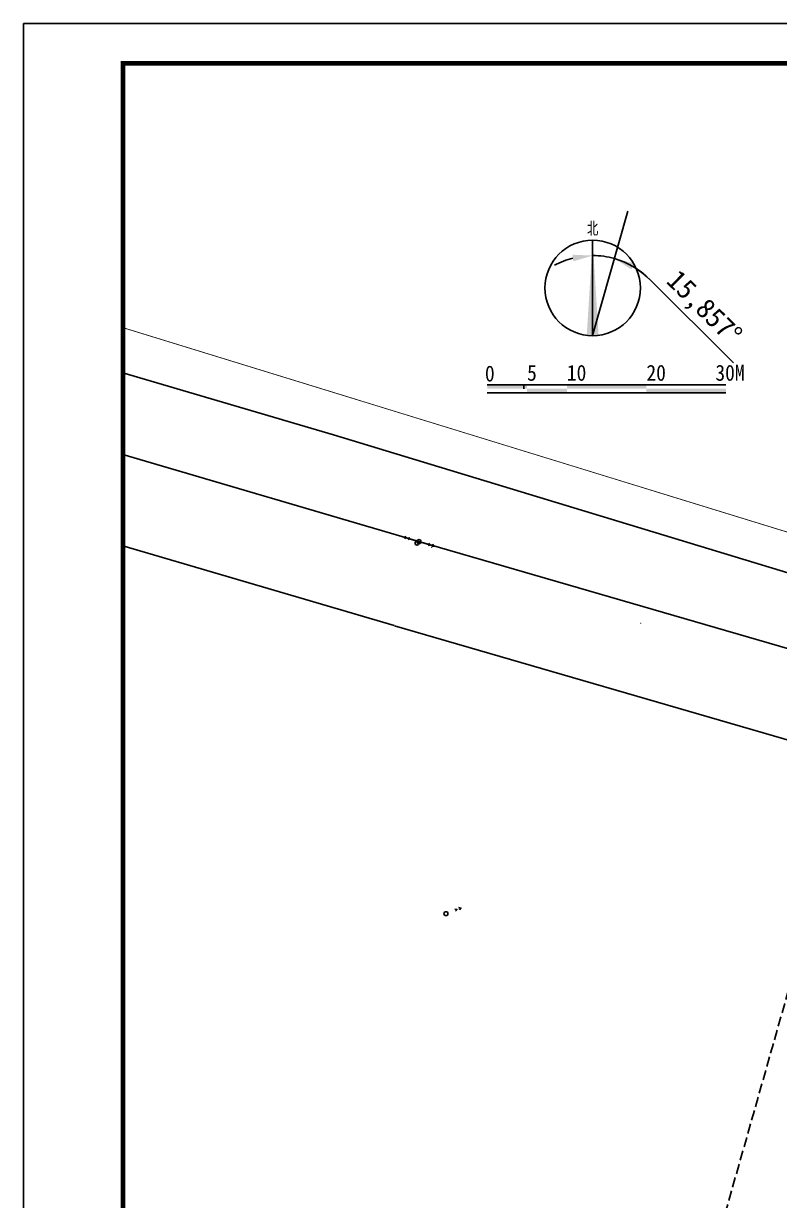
# Model space of a CAD drawing. Header units: millimetres. Extents: x 221342 to 221936, y -165780 to -165359.
# Drawn here: x 221341.7 to 221436.7, y -165507.1 to -165359.3 of the extents above; entities that cross this region are included whole.
import ezdxf
from ezdxf.enums import TextEntityAlignment as Align

# ---------------------------------------------------------------- set-up
doc = ezdxf.new("R2010")
doc.units = ezdxf.units.MM
doc.linetypes.add('DASH', pattern=[0.35, 0.25, -0.1])
for name, color, linetype in [('biao1', 5, 'Continuous'), ('COLUMN', 220, 'Continuous'), ('NOTH', 3, 'Continuous'), ('PUB_DIM', 3, 'Continuous'), ('TK', 3, 'Continuous'), ('zt-道路', 240, 'Continuous'), ('屋脊线', 7, 'ByLayer'), ('管线及附属设施', 4, 'Continuous'), ('轴网标注', 240, 'Continuous')]:
    doc.layers.add(name, color=color, linetype=linetype)
doc.layers.add('地形图', color=250, linetype='Continuous', lineweight=13)
doc.styles.add('-仿宋_GB2312', font='', dxfattribs={"width": 0.8})
doc.styles.add('-黑体', font='', dxfattribs={"width": 0.7})
doc.styles.add('_HZTXT', font='txt.shx', dxfattribs={"width": 0.8, "bigfont": 'HZTXT.shx'})
doc.styles.add('DIM', font='txt')
doc.styles.add('dim_font', font='SIMPLEX.shx', dxfattribs={"width": 0.8})
doc.styles.get('-仿宋_GB2312').set_extended_font_data('FangSong_GB2312')
doc.styles.get('-黑体').set_extended_font_data('SimHei')
doc.dimstyles.new('AXIS150', dxfattribs={"dimscale": 1.5, "dimtxt": 300, "dimasz": 1, "dimexe": 250, "dimexo": 300, "dimgap": 150, "dimtad": 1, "dimdec": 0, "dimtxsty": 'dim_font', "dimblk": '_DIMX', "dimblk1": '_DIMX', "dimblk2": '_DIMX', "dimcen": 2.5, "dimse1": 1, "dimse2": 1, "dimclrt": 9, "dimazin": 3, "dimtfac": 1, "dimtdec": 0, "dimtix": 1, "dimtmove": 2, "dimatfit": 3, "dimldrblk": '_DIMX'})
doc.dimstyles.get("Standard").update_dxf_attribs({"dimtxt": 2.5, "dimasz": 2.5, "dimexe": 1.25, "dimexo": 0.625, "dimtad": 1, "dimtxsty": 'Standard', "dimcen": 2.5, "dimazin": 3, "dimtfac": 1, "dimtmove": 0, "dimatfit": 3})

# ---------------------------------------------------------------- blocks, each defined once
blk = doc.blocks.new('DBLOCK1')
at = {"layer": '管线及附属设施', "color": 4}
for points in [[(516739.836727, 382893.4046), (516739.834675, 382893.394992), (516739.833894, 382893.385199)], [(516739.836727, 382893.4046), (516739.833894, 382893.385199), (516739.834399, 382893.375387)], [(516739.836727, 382893.4046), (516739.834399, 382893.375387), (516739.83618, 382893.365725)], [(516739.836727, 382893.4046), (516739.83618, 382893.365725), (516739.839207, 382893.356378)], [(516739.836727, 382893.4046), (516739.919845, 382893.458464), (516739.910051, 382893.459245)], [(516739.836727, 382893.4046), (516739.910051, 382893.459245), (516739.900239, 382893.45874)], [(516739.836727, 382893.4046), (516739.900239, 382893.45874), (516739.890577, 382893.456959)], [(516739.836727, 382893.4046), (516739.929453, 382893.456413), (516739.919845, 382893.458464)], [(516739.836727, 382893.4046), (516739.890577, 382893.456959), (516739.881231, 382893.453932)], [(516739.836727, 382893.4046), (516739.938711, 382893.453124), (516739.929453, 382893.456413)], [(516739.836727, 382893.4046), (516739.881231, 382893.453932), (516739.872359, 382893.449711)], [(516739.836727, 382893.4046), (516739.94746, 382893.448655), (516739.938711, 382893.453124)], [(516739.836727, 382893.4046), (516739.872359, 382893.449711), (516739.864114, 382893.444368)], [(516739.836727, 382893.4046), (516739.955552, 382893.443083), (516739.94746, 382893.448655)], [(516739.836727, 382893.4046), (516739.864114, 382893.444368), (516739.856637, 382893.437994)], [(516739.836727, 382893.4046), (516739.962846, 382893.436502), (516739.955552, 382893.443083)], [(516739.836727, 382893.4046), (516739.856637, 382893.437994), (516739.850056, 382893.430699)], [(516739.836727, 382893.4046), (516739.96922, 382893.429025), (516739.962846, 382893.436502)], [(516739.836727, 382893.4046), (516739.850056, 382893.430699), (516739.844484, 382893.422608)], [(516739.836727, 382893.4046), (516739.974563, 382893.42078), (516739.96922, 382893.429025)], [(516739.836727, 382893.4046), (516739.844484, 382893.422608), (516739.840015, 382893.413858)], [(516739.836727, 382893.4046), (516739.978784, 382893.411908), (516739.974563, 382893.42078)], [(516739.836727, 382893.4046), (516739.840015, 382893.413858), (516739.836727, 382893.4046)], [(516739.836727, 382893.4046), (516739.981811, 382893.402562), (516739.978784, 382893.411908)], [(516739.836727, 382893.4046), (516739.839207, 382893.356378), (516739.843428, 382893.347507)], [(516739.836727, 382893.4046), (516739.843428, 382893.347507), (516739.848771, 382893.339262)], [(516739.836727, 382893.4046), (516739.848771, 382893.339262), (516739.855145, 382893.331785)], [(516739.836727, 382893.4046), (516739.855145, 382893.331785), (516739.86244, 382893.325204)], [(516739.836727, 382893.4046), (516739.86244, 382893.325204), (516739.870531, 382893.319632)], [(516739.836727, 382893.4046), (516739.870531, 382893.319632), (516739.879281, 382893.315163)], [(516739.836727, 382893.4046), (516739.879281, 382893.315163), (516739.888539, 382893.311874)], [(516739.836727, 382893.4046), (516739.888539, 382893.311874), (516739.898147, 382893.309822)], [(516739.836727, 382893.4046), (516739.898147, 382893.309822), (516739.90794, 382893.309042)], [(516739.836727, 382893.4046), (516739.90794, 382893.309042), (516739.917752, 382893.309547)], [(516739.836727, 382893.4046), (516739.917752, 382893.309547), (516739.927414, 382893.311328)], [(516739.836727, 382893.4046), (516739.927414, 382893.311328), (516739.936761, 382893.314355)], [(516739.836727, 382893.4046), (516739.936761, 382893.314355), (516739.945632, 382893.318576)], [(516739.836727, 382893.4046), (516739.945632, 382893.318576), (516739.953877, 382893.323919)], [(516739.836727, 382893.4046), (516739.953877, 382893.323919), (516739.961354, 382893.330293)], [(516739.836727, 382893.4046), (516739.961354, 382893.330293), (516739.967935, 382893.337587)], [(516739.836727, 382893.4046), (516739.967935, 382893.337587), (516739.973508, 382893.345679)], [(516739.836727, 382893.4046), (516739.973508, 382893.345679), (516739.977976, 382893.354428)], [(516739.836727, 382893.4046), (516739.977976, 382893.354428), (516739.981265, 382893.363686)], [(516739.836727, 382893.4046), (516739.981265, 382893.363686), (516739.983317, 382893.373294)], [(516739.836727, 382893.4046), (516739.983317, 382893.373294), (516739.984097, 382893.383088)], [(516739.836727, 382893.4046), (516739.984097, 382893.383088), (516739.983592, 382893.3929)], [(516739.836727, 382893.4046), (516739.983592, 382893.3929), (516739.981811, 382893.402562)]]:
    blk.add_solid(points, dxfattribs=at)
blk = doc.blocks.new('604')
at = {"layer": '管线及附属设施', "color": 4, "linetype": 'Continuous'}
blk.add_circle((0, 0), 0.25, dxfattribs=at)
blk = doc.blocks.new('511101')
at = {"layer": '管线及附属设施', "color": 4, "linetype": 'Continuous', "flags": 128}
for points in [[(1.24, 0.15), (1.5, 0), (1.24, -0.15)], [(1.74, 0.15), (2, 0), (1.74, -0.15)]]:
    blk.add_lwpolyline(points, dxfattribs=at)
blk = doc.blocks.new('DBLOCK16')
at = {"layer": '管线及附属设施', "color": 4}
for points in [[(516713.570482, 382902.933006), (516713.568346, 382902.923416), (516713.56748, 382902.91363)], [(516713.570482, 382902.933006), (516713.56748, 382902.91363), (516713.567899, 382902.903814)], [(516713.570482, 382902.933006), (516713.567899, 382902.903814), (516713.569596, 382902.894137)], [(516713.570482, 382902.933006), (516713.569596, 382902.894137), (516713.572541, 382902.884764)], [(516713.570482, 382902.933006), (516713.654066, 382902.986141), (516713.64428, 382902.987007)], [(516713.570482, 382902.933006), (516713.64428, 382902.987007), (516713.634464, 382902.986588)], [(516713.570482, 382902.933006), (516713.634464, 382902.986588), (516713.624787, 382902.984891)], [(516713.570482, 382902.933006), (516713.663656, 382902.984006), (516713.654066, 382902.986141)], [(516713.570482, 382902.933006), (516713.624787, 382902.984891), (516713.615414, 382902.981946)], [(516713.570482, 382902.933006), (516713.672884, 382902.980636), (516713.663656, 382902.984006)], [(516713.570482, 382902.933006), (516713.615414, 382902.981946), (516713.606506, 382902.977803)], [(516713.570482, 382902.933006), (516713.681595, 382902.976092), (516713.672884, 382902.980636)], [(516713.570482, 382902.933006), (516713.606506, 382902.977803), (516713.598215, 382902.972532)], [(516713.570482, 382902.933006), (516713.689637, 382902.970449), (516713.681595, 382902.976092)], [(516713.570482, 382902.933006), (516713.598215, 382902.972532), (516713.590683, 382902.966224)], [(516713.570482, 382902.933006), (516713.696874, 382902.963804), (516713.689637, 382902.970449)], [(516713.570482, 382902.933006), (516713.590683, 382902.966224), (516713.584039, 382902.958987)], [(516713.570482, 382902.933006), (516713.703182, 382902.956272), (516713.696874, 382902.963804)], [(516713.570482, 382902.933006), (516713.584039, 382902.958987), (516713.578396, 382902.950945)], [(516713.570482, 382902.933006), (516713.708452, 382902.947981), (516713.703182, 382902.956272)], [(516713.570482, 382902.933006), (516713.578396, 382902.950945), (516713.573851, 382902.942235)], [(516713.570482, 382902.933006), (516713.712596, 382902.939073), (516713.708452, 382902.947981)], [(516713.570482, 382902.933006), (516713.573851, 382902.942235), (516713.570482, 382902.933006)], [(516713.570482, 382902.933006), (516713.715541, 382902.9297), (516713.712596, 382902.939073)], [(516713.570482, 382902.933006), (516713.572541, 382902.884764), (516713.576685, 382902.875856)], [(516713.570482, 382902.933006), (516713.576685, 382902.875856), (516713.581955, 382902.867565)], [(516713.570482, 382902.933006), (516713.581955, 382902.867565), (516713.588263, 382902.860033)], [(516713.570482, 382902.933006), (516713.588263, 382902.860033), (516713.5955, 382902.853389)], [(516713.570482, 382902.933006), (516713.5955, 382902.853389), (516713.603543, 382902.847746)], [(516713.570482, 382902.933006), (516713.603543, 382902.847746), (516713.612253, 382902.843201)], [(516713.570482, 382902.933006), (516713.612253, 382902.843201), (516713.621481, 382902.839832)], [(516713.570482, 382902.933006), (516713.621481, 382902.839832), (516713.631071, 382902.837696)], [(516713.570482, 382902.933006), (516713.631071, 382902.837696), (516713.640857, 382902.83683)], [(516713.570482, 382902.933006), (516713.640857, 382902.83683), (516713.650673, 382902.837249)], [(516713.570482, 382902.933006), (516713.650673, 382902.837249), (516713.66035, 382902.838946)], [(516713.570482, 382902.933006), (516713.66035, 382902.838946), (516713.669723, 382902.841891)], [(516713.570482, 382902.933006), (516713.669723, 382902.841891), (516713.678631, 382902.846035)], [(516713.570482, 382902.933006), (516713.678631, 382902.846035), (516713.686922, 382902.851305)], [(516713.570482, 382902.933006), (516713.686922, 382902.851305), (516713.694454, 382902.857613)], [(516713.570482, 382902.933006), (516713.694454, 382902.857613), (516713.701099, 382902.86485)], [(516713.570482, 382902.933006), (516713.701099, 382902.86485), (516713.706741, 382902.872893)], [(516713.570482, 382902.933006), (516713.706741, 382902.872893), (516713.711286, 382902.881603)], [(516713.570482, 382902.933006), (516713.711286, 382902.881603), (516713.714655, 382902.890832)], [(516713.570482, 382902.933006), (516713.714655, 382902.890832), (516713.716791, 382902.900421)], [(516713.570482, 382902.933006), (516713.716791, 382902.900421), (516713.717657, 382902.910208)], [(516713.570482, 382902.933006), (516713.717657, 382902.910208), (516713.717238, 382902.920023)], [(516713.570482, 382902.933006), (516713.717238, 382902.920023), (516713.715541, 382902.9297)]]:
    blk.add_solid(points, dxfattribs=at)
blk = doc.blocks.new('511301')
at = {"layer": '管线及附属设施', "color": 4, "linetype": 'Continuous', "flags": 128}
for points in [[(2, 0), (0.25, 0)], [(1.24, 0.15), (1.5, 0), (1.24, -0.15)], [(1.74, 0.15), (2, 0), (1.74, -0.15)]]:
    blk.add_lwpolyline(points, dxfattribs=at)
blk = doc.blocks.new('_DIMX')
blk.add_line((-150, 0), (150, 0))
at = {"const_width": 50}
blk.add_lwpolyline([(-70, -70), (70, 70)], dxfattribs=at)
blk = doc.blocks.new('*D141')
at = {"layer": 'Defpoints', "color": 0, "linetype": 'Continuous', "transparency": 16777216}
for p in [(221496.5, -165456.12), (221428.71, -165655.33), (221439.34, -165658.35)]:
    blk.add_point(p, dxfattribs=at)
at = {"layer": '轴网标注', "color": 0, "linetype": 'Continuous', "lineweight": -2, "transparency": 16777216}
for p, q in [((221496.5, -165456.12), (221484.93, -165452.83)), ((221486.13, -165453.18), (221428.71, -165655.33)), ((221439.34, -165658.35), (221427.51, -165654.99))]:
    blk.add_line(p, q, dxfattribs=at)
at = {"layer": '轴网标注', "color": 0, "linetype": 'Continuous', "lineweight": -2, "transparency": 16777216, "xscale": 0.005, "yscale": 0.005, "zscale": 0.005}
for p, rotation in [((221486.13, -165453.18), 74.14276208731073), ((221428.71, -165655.33), 254.1427620873107)]:
    blk.add_blockref('_DIMX', p, dxfattribs=dict(at, rotation=rotation))
at = {"layer": '轴网标注', "color": 9, "linetype": 'Continuous', "transparency": 16777216, "insert": (221456.03, -165553.86), "char_height": 1.4, "attachment_point": 5, "rotation": 74.1428, "style": '-仿宋_GB2312'}
blk.add_mtext('\\A1;210.15m', dxfattribs=at)
blk = doc.blocks.new('_north')
blk.add_circle((0, 0), 1200)
blk.add_solid([(-149, -1191), (149, -1191), (0, 1200)])
at = {"style": '_HZTXT', "width": 0.8, "flags": 8}
blk.add_attdef('北', text='', height=350, dxfattribs=at).set_placement((0, 1500), align=Align.MIDDLE)
blk = doc.blocks.new('*D182')
at = {"color": 0, "lineweight": -2, "transparency": 16777216}
blk.add_line((221420.27, -165391.3), (221430.93, -165401.86), dxfattribs=at)
for start, end in [(104.3206, 118.6412), (74.143, 90), (45.2718, 74.143), (45.5018, 59.8224)]:
    blk.add_arc((221413.22, -165398.43), 10.03, start, end, dxfattribs=at)
at = {"color": 0, "transparency": 16777216}
for points in [[(221410.68, -165388.3), (221410.79, -165389.12), (221413.22, -165388.4)], [(221418.09, -165390.14), (221418.42, -165389.38), (221415.96, -165388.78)]]:
    blk.add_solid(points, dxfattribs=at)
at = {"layer": 'Defpoints', "color": 0, "transparency": 16777216}
for p in [(221417.65, -165382.83), (221413.22, -165386.47), (221414.14, -165388.44), (221413.22, -165398.43), (221413.22, -165398.43)]:
    blk.add_point(p, dxfattribs=at)
at = {"color": 0, "transparency": 16777216, "insert": (221427.07, -165395.1), "char_height": 2.5, "attachment_point": 5, "rotation": 315.2718}
blk.add_mtext('15,857°', dxfattribs=at)

msp = doc.modelspace()

# ---------------------------------------------------------------- linework, layer by layer
for p, q in [((221399.973, -165404.626), (221429.973, -165404.626)), ((221429.973, -165405.626), (221399.973, -165405.626)), ((221399.973, -165405.626), (221404.973, -165405.626)), ((221404.583, -165405.126), (221404.583, -165404.626))]:
    msp.add_line(p, q)
for points in [[(221399.973, -165405.126), (221399.973, -165404.626), (221404.973, -165405.126), (221404.973, -165404.626)], [(221404.973, -165405.626), (221404.973, -165405.126), (221409.973, -165405.626), (221409.973, -165405.126)], [(221409.973, -165405.126), (221409.973, -165404.626), (221419.973, -165405.126), (221419.973, -165404.626)], [(221419.973, -165405.626), (221419.973, -165405.126), (221429.973, -165405.626), (221429.973, -165405.126)]]:
    msp.add_solid(points)
at = {"layer": 'biao1', "color": 5, "linetype": 'Continuous', "flags": 128}
for points in [[(221391.388, -165424.334), (221354.184, -165413.398)], [(221391.388, -165424.334), (221480.715, -165450.256)]]:
    msp.add_lwpolyline(points, dxfattribs=at)
at = {"layer": 'COLUMN', "color": 211, "linetype": 'DASH', "ltscale": 5, "flags": 128}
msp.add_lwpolyline([(221377.584, -165692.787), (221605.982, -165757.663), (221638.771, -165642.23), (221841.266, -165699.749), (221826.696, -165494.171), (221465.005, -165385.02)], close=True, dxfattribs=at)
at = {"layer": 'TK'}
msp.add_lwpolyline([(221341.684, -165779.755), (221936.184, -165779.755), (221936.184, -165359.255), (221341.684, -165359.255)], close=True, dxfattribs=at)
at = {"layer": 'TK', "const_width": 0.6}
msp.add_lwpolyline([(221354.184, -165774.755), (221931.184, -165774.755), (221931.184, -165364.255), (221354.184, -165364.255)], close=True, dxfattribs=at)
at = {"layer": 'zt-道路', "linetype": 'Continuous'}
for p, q in [((221380.646, -165410.921), (221354.184, -165403.117)), ((221519.792, -165453.218), (221380.646, -165410.921))]:
    msp.add_line(p, q, dxfattribs=at)
at = {"layer": 'zt-道路', "linetype": 'Continuous', "const_width": 0.1, "flags": 128}
msp.add_lwpolyline([(221354.184, -165397.459), (221524.064, -165449.709)], dxfattribs=at)
at = {"layer": 'zt-道路', "linetype": 'Continuous', "flags": 128}
for points in [[(221388.285, -165434.887), (221354.184, -165424.863)], [(221388.322, -165434.898), (221493.981, -165465.56)]]:
    msp.add_lwpolyline(points, dxfattribs=at)
at = {"layer": '屋脊线'}
for q in [(221417.645, -165382.832), (221413.216, -165386.474)]:
    msp.add_line((221413.216, -165398.428), q, dxfattribs=at)

# ---------------------------------------------------------------- block references
at = {"layer": 'NOTH', "linetype": 'Continuous', "xscale": 0.005, "yscale": 0.005, "zscale": 0.005}
msp.add_blockref('_north', (221413.216, -165392.474), dxfattribs=at).add_auto_attribs({'北': '北'})
at = {"layer": '地形图', "color": 250, "linetype": 'Continuous'}
for name, p, rotation in [('511301', (221391.388, -165424.334), 163.6196269989671), ('604', (221391.143, -165424.52), 163.6960980000412), ('604', (221391.388, -165424.334), 163.8174429996867), ('511301', (221391.388, -165424.334), 343.8174609983191), ('604', (221394.779, -165471.071), 20.78635199920923), ('511101', (221394.779, -165471.071), 20.78635199920923)]:
    msp.add_blockref(name, p, dxfattribs=dict(at, rotation=rotation))
for name in ['DBLOCK16', 'DBLOCK1']:
    msp.add_blockref(name, (-295320.652, -548327.972), dxfattribs=at)

# ---------------------------------------------------------------- texts
at = {"style": 'DIM', "flags": 9}
for tag, s in [('YSIZE', '1100'), ('XSIZE', '5500')]:
    msp.add_attdef(tag, (221404.583, -165405.626), s, height=0.0025, dxfattribs=at)
at = {"layer": 'PUB_DIM', "color": 20, "lineweight": 0, "style": '-黑体', "width": 0.9}
for s, p in [('0', (221399.678, -165404.217)), ('5', (221404.973, -165404.126)), ('10', (221409.973, -165404.126)), ('20', (221419.973, -165404.126)), ('30M', (221428.638, -165404.126))]:
    msp.add_text(s, height=2, dxfattribs=at).set_placement(p)

# ---------------------------------------------------------------- dimensions: what is measured, and where the dimension line sits
dim = msp.add_angular_dim_2l(base=(221414.1394, -165388.442), line1=((221413.2156, -165398.4278), (221417.6454, -165382.8323)), line2=((221413.2156, -165398.4278), (221413.2156, -165386.4741)), dimstyle='Standard', override={"dimtxsty": 'Standard', "dimadec": 3, "dimazin": 0, "dimfxl": 1})
dim.commit()
dim.dimension.update_dxf_attribs({"geometry": '*D182', "text_midpoint": (221427.0676, -165395.101)})
at = {"layer": '轴网标注', "color": 77, "linetype": 'Continuous'}
dim = msp.add_linear_dim(base=(221428.712, -165655.332), p1=(221496.499, -165456.12), p2=(221439.343, -165658.351), angle=74.14276, dimstyle='AXIS150', override={"dimscale": 0.005, "dimtxt": 280, "dimexo": 0, "dimdec": 2, "dimpost": 'm', "dimtxsty": '-仿宋_GB2312', "dimsah": 1, "dimse1": 0, "dimse2": 0}, dxfattribs=at)
dim.commit()
dim.dimension.update_dxf_attribs({"geometry": '*D141', "text_midpoint": (221456.028, -165553.858)})

doc.saveas('drawing.dxf')
